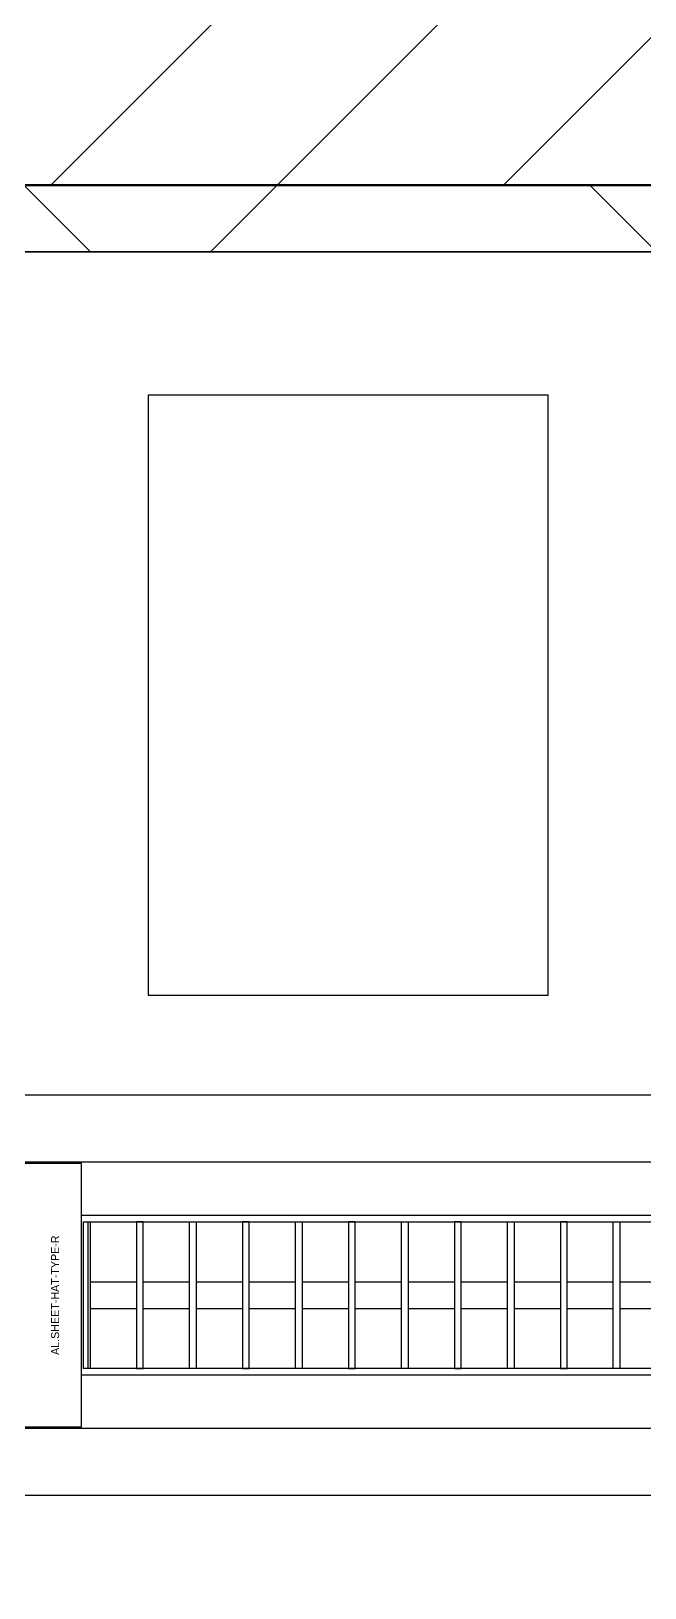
# Model space of a CAD drawing. Header units: millimetres. Extents: x -795739 to -715748, y -34378 to 22353.
# Drawn here: x -782220 to -781760, y 6892 to 8059 of the extents above; entities that cross this region are included whole.
import ezdxf
from ezdxf.enums import TextEntityAlignment as Align
from ezdxf.xclip import XClip

# ---------------------------------------------------------------- set-up
doc = ezdxf.new("R2010")
doc.units = ezdxf.units.MM
doc.header["$XCLIPFRAME"] = 0
for name, color, linetype in [('000 - WIPEOUT', 250, 'Continuous'), ('001 - ASCESSORIES', 251, 'Continuous'), ('008 - LIGHTING', 1, 'Continuous'), ('A04_TUBE SERIES', 2, 'Continuous'), ('A11_ALU.SOLID SHEET', 2, 'Continuous')]:
    doc.layers.add(name, color=color, linetype=linetype)
for name, color, linetype, lineweight in [('A-GLAZ-CURT', 2, 'Continuous', 9), ('A-WALL', 5, 'Continuous', 35), ('A-WALL-FNSH', 2, 'Continuous', 35), ('A-WALL-PATT', 1, 'Continuous', 9)]:
    doc.layers.add(name, color=color, linetype=linetype, lineweight=lineweight)

# ---------------------------------------------------------------- blocks, each defined once
blk = doc.blocks.new('PPLS-PP19_Custom Tile Pattern - Custom Tile Pattern-V73-4282-01 ENLARGED LOWER PLATFORM LEVEL - REFLECTED CEILING PLAN - SHEET 3')
at = {"layer": 'A-GLAZ-CURT'}
for p, q in [((-300, 0), (300, 0)), ((300, 0), (-300, 0)), ((196, 0), (213.3, 0)), ((213.3, 0), (196, 0)), ((230.1, 0), (300, 0)), ((-300, -50), (300, -50)), ((300, -50), (-300, -50))]:
    blk.add_line(p, q, dxfattribs=at)
for points, knots in [([(-300, 0), (-284.7, 0), (-236.6, 0), (-174.6, 0), (-130, 0), (-110.8, 0), (-99.5, 0), (-91.5, 0)], [-5323.127839, -5323.127839, -5323.127839, -5323.127839, -4502.809032, -2700.551212, -1002.059161, -460.363443, 0, 0, 0, 0]), ([(-86.8, 0), (-99.9, 0), (-136.3, 0), (-202.7, 0), (-262.6, 0), (-294.5, 0), (-300, 0)], [-18764.589067, -18764.589067, -18764.589067, -18764.589067, -17136.203329, -15131.813646, -13729.592194, -13439.944408, -13439.944408, -13439.944408, -13439.944408]), ([(-118.8, 0), (-121.9, 0), (-126.3, 0), (-137, 0), (-147.5, 0), (-150, 0), (-150.6, 0)], [-5938.474035, -5938.474035, -5938.474035, -5938.474035, -5700.061948, -5508.838257, -5298.784692, -5196.16478, -5196.16478, -5196.16478, -5196.16478]), ([(-150.3, 0), (-150.1, 0), (-147.7, 0), (-142.6, 0), (-127.3, 0), (-107.3, 0), (-90.4, 0), (-75.3, 0), (-68.4, 0), (-65.1, 0), (-63.6, 0)], [-4948.728362, -4948.728362, -4948.728362, -4948.728362, -4883.323924, -4440.880425, -4054.690705, -3793.097032, -3402.597032, -3144.956779, -3050.982048, -2969.237017, -2969.237017, -2969.237017, -2969.237017]), ([(-26.8, 0), (-27.8, 0), (-36.2, 0), (-53.5, 0), (-78.2, 0), (-110.9, 0), (-130.5, 0), (-147.7, 0), (-149.1, 0)], [-8718.362214, -8718.362214, -8718.362214, -8718.362214, -8532.293389, -8073.216054, -7508.296369, -7004.680444, -6449.282163, -6277.220794, -6277.220794, -6277.220794, -6277.220794]), ([(-86.8, 0), (-91.8, 0), (-104.4, 0), (-122.6, 0), (-139, 0), (-146.1, 0), (-146.9, 0)], [-1668.097632, -1668.097632, -1668.097632, -1668.097632, -1374.161226, -945.742622, -741.901385, -489.130243, -489.130243, -489.130243, -489.130243]), ([(-134.1, 0), (-133.3, 0), (-130.3, 0), (-117.3, 0), (-92, 0), (-74, 0), (-62.7, 0), (-60.4, 0), (-60, 0)], [-7657.439573, -7657.439573, -7657.439573, -7657.439573, -7293.749979, -6839.55839, -6236.997189, -5713.340575, -5140.470607, -5006.787413, -5006.787413, -5006.787413, -5006.787413]), ([(-120.1, 0), (-120.1, 0), (-120.2, 0), (-121.3, 0), (-129.2, 0), (-133.8, 0)], [-2933.992132, -2933.992132, -2933.992132, -2933.992132, -2920.575025, -2840.280255, -2731.647847, -2731.647847, -2731.647847, -2731.647847]), ([(-113.4, 0), (-113.4, 0), (-114, 0), (-119.7, 0), (-125.4, 0), (-127, 0), (-127.4, 0)], [-328.499627, -328.499627, -328.499627, -328.499627, -282.672656, -98.539552, -24.539552, 0, 0, 0, 0]), ([(-126.5, 0), (-122.4, 0), (-108.7, 0), (-86.7, 0), (-63.4, 0), (-54.4, 0), (-48.5, 0), (-30.8, 0), (-18, 0), (8.6, 0), (15, 0), (22.9, 0), (31, 0), (39, 0), (51.2, 0), (58.7, 0), (61.3, 0), (61.5, 0)], [-5231.017328, -5231.017328, -5231.017328, -5231.017328, -4994.692869, -4542.524482, -4008.285538, -3689.699207, -3546.54457, -3315.260113, -2864.387349, -2439.246196, -2084.094819, -1956.422387, -1818.904206, -1645.594513, -1443.202566, -1228.752106, -1120.932285, -1120.932285, -1120.932285, -1120.932285]), ([(-125.2, 0), (-124.9, 0), (-122, 0), (-113, 0), (-100, 0), (-92.5, 0), (-87.9, 0)], [-3362.7396, -3362.7396, -3362.7396, -3362.7396, -3342.215224, -3074.362186, -2902.289527, -2662.16885, -2662.16885, -2662.16885, -2662.16885]), ([(-122.1, 0), (-122, 0), (-121.7, 0), (-121.2, 0), (-120.9, 0)], [-3136.336417, -3136.336417, -3136.336417, -3136.336417, -3110.304437, -3035.164275, -3035.164275, -3035.164275, -3035.164275]), ([(-36.3, 0), (-36.4, 0), (-37.3, 0), (-45, 0), (-46.1, 0), (-60.6, 0), (-81.2, 0), (-99.5, 0), (-114, 0), (-117.3, 0), (-118.8, 0)], [-1855.773136, -1855.773136, -1855.773136, -1855.773136, -1810.870157, -1672.078046, -1405.135169, -1060.00838, -740.068933, -229.489605, -116.330425, 0, 0, 0, 0]), ([(-117.7, 0), (-117.2, 0), (-114.8, 0), (-113.4, 0), (-113.4, 0)], [-821.249067, -821.249067, -821.249067, -821.249067, -394.672656, -330.879064, -330.879064, -330.879064, -330.879064]), ([(-86.8, 0), (-95.1, 0), (-108.2, 0), (-116.6, 0), (-117.6, 0)], [-2107.820698, -2107.820698, -2107.820698, -2107.820698, -1433.981041, -985.49888, -985.49888, -985.49888, -985.49888]), ([(-115.8, 0), (-115, 0), (-110.4, 0), (-96.8, 0), (-71.3, 0), (-42.5, 0), (-12.8, 0), (4.2, 0), (9.6, 0), (10.1, 0), (10.2, 0)], [-5724.064692, -5724.064692, -5724.064692, -5724.064692, -5430.283136, -5103.229623, -4799.173296, -4065.652676, -3589.737505, -3285.047089, -3066.359526, -3044.715262, -3044.715262, -3044.715262, -3044.715262]), ([(-86.8, 0), (-90, 0), (-98.7, 0), (-112, 0), (-114.9, 0), (-115.6, 0)], [-957.920902, -957.920902, -957.920902, -957.920902, -789.402658, -501.969187, -243.577221, -243.577221, -243.577221, -243.577221]), ([(-91.5, 0), (-90.1, 0), (-88.6, 0), (-87, 0), (-86.9, 0)], [-19832.387487, -19832.387487, -19832.387487, -19832.387487, -19753.885894, -19749.064244, -19749.064244, -19749.064244, -19749.064244]), ([(-72.9, 0), (-75.5, 0), (-80.2, 0), (-85.4, 0), (-86.8, 0)], [-19442.345229, -19442.345229, -19442.345229, -19442.345229, -18935.241197, -18766.980307, -18766.980307, -18766.980307, -18766.980307]), ([(-86.8, 0), (-86.1, 0), (-80, 0), (-71.7, 0), (-65.9, 0), (-65.1, 0)], [-2643.28405, -2643.28405, -2643.28405, -2643.28405, -2605.247022, -2322.099534, -2241.8264, -2241.8264, -2241.8264, -2241.8264]), ([(-64, 0), (-64.1, 0), (-72.5, 0), (-80.6, 0), (-86.2, 0)], [-2171.769325, -2171.769325, -2171.769325, -2171.769325, -2007.031671, -1681.3698, -1681.3698, -1681.3698, -1681.3698]), ([(-86.1, 0), (-82.3, 0), (-77.1, 0), (-72.7, 0), (-72.6, 0), (-72.6, 0)], [-19735.532288, -19735.532288, -19735.532288, -19735.532288, -19541.04734, -19478.625389, -19471.062469, -19471.062469, -19471.062469, -19471.062469]), ([(-19, 0), (-21.5, 0), (-28.7, 0), (-40, 0), (-56.2, 0), (-72, 0), (-81.5, 0), (-85.9, 0)], [-2295.863979, -2295.863979, -2295.863979, -2295.863979, -2125.455881, -1792.521578, -1466.981642, -1208.454564, -974.308884, -974.308884, -974.308884, -974.308884]), ([(-36.6, 0), (-36.6, 0), (-40.4, 0), (-44.3, 0), (-59, 0), (-76.5, 0), (-85.1, 0), (-85.8, 0)], [-4069.478503, -4069.478503, -4069.478503, -4069.478503, -3858.647035, -3538.256648, -2842.901703, -2193.204658, -2135.247573, -2135.247573, -2135.247573, -2135.247573]), ([(-29, 0), (-34, 0), (-43.7, 0), (-56.4, 0), (-71.7, 0), (-77.8, 0), (-82.7, 0), (-83.3, 0), (-83.3, 0)], [-2680.714891, -2680.714891, -2680.714891, -2680.714891, -2413.671296, -2161.752162, -2006.592567, -1646.621388, -1424.436217, -1393.971743, -1393.971743, -1393.971743, -1393.971743]), ([(-83.3, 0), (-83.3, 0), (-82.9, 0), (-76.1, 0), (-63, 0), (-48.1, 0), (-36.5, 0), (-33.6, 0), (-29.9, 0), (-28.6, 0)], [-1393.4169, -1393.4169, -1393.4169, -1393.4169, -1353.722004, -1274.333717, -1073.56893, -651.549973, -296.515819, -83.513472, 0, 0, 0, 0]), ([(31.2, 0), (26, 0), (12, 0), (-16.9, 0), (-47.4, 0), (-65.8, 0), (-66.4, 0), (-66.4, 0)], [-4496.803627, -4496.803627, -4496.803627, -4496.803627, -4222.080604, -3745.412743, -2981.410125, -2542.574734, -2498.224237, -2498.224237, -2498.224237, -2498.224237]), ([(-66.4, 0), (-66.4, 0), (-63.6, 0), (-53.6, 0), (-34.4, 0), (-29.8, 0), (-29.2, 0)], [-2493.31794, -2493.31794, -2493.31794, -2493.31794, -2315.303971, -1809.437387, -963.711516, -666.19313, -666.19313, -666.19313, -666.19313]), ([(-63.6, 0), (-61.5, 0), (-57.4, 0), (-54.5, 0), (-45.2, 0), (-40.8, 0), (-40.5, 0), (-40.4, 0)], [-2969.237017, -2969.237017, -2969.237017, -2969.237017, -2851.217951, -2734.127174, -2474.780881, -2410.990208, -2350.645972, -2350.645972, -2350.645972, -2350.645972]), ([(-58.8, 0), (-58.4, 0), (-57.3, 0), (-54.2, 0), (-46.3, 0), (-42.6, 0), (-41.8, 0)], [-4859.52896, -4859.52896, -4859.52896, -4859.52896, -4680.891996, -4469.85053, -4321.566175, -4270.495146, -4270.495146, -4270.495146, -4270.495146]), ([(76.6, 0), (74.8, 0), (67.7, 0), (53.5, 0), (37, 0), (24.1, 0), (12.8, 0), (-2.9, 0), (-20.6, 0), (-32.8, 0), (-44.9, 0), (-51.4, 0), (-51.8, 0)], [-3095.572228, -3095.572228, -3095.572228, -3095.572228, -2950.589685, -2634.532728, -2313.748533, -2106.613311, -1925.670641, -1617.263037, -1290.787923, -1039.307308, -819.71621, -644.910881, -644.910881, -644.910881, -644.910881]), ([(-51.8, 0), (-51.8, 0), (-51.8, 0), (-47.4, 0), (-46, 0), (-40.2, 0), (-36.8, 0)], [-632.814994, -632.814994, -632.814994, -632.814994, -627.965721, -508.377888, -260.442412, 0, 0, 0, 0]), ([(-41.8, 0), (-39.9, 0), (-37.7, 0), (-36.9, 0), (-36.8, 0)], [-4270.495146, -4270.495146, -4270.495146, -4270.495146, -4161.040818, -4106.245333, -4106.245333, -4106.245333, -4106.245333]), ([(-36.8, 0), (-32.4, 0), (-26.4, 0), (-20.1, 0), (-19.1, 0)], [-6191.144455, -6191.144455, -6191.144455, -6191.144455, -5862.463379, -5804.197927, -5804.197927, -5804.197927, -5804.197927]), ([(-36.3, 0), (-36.3, 0), (-34.7, 0), (-28.9, 0), (-27, 0), (-26.5, 0)], [-9150.272121, -9150.272121, -9150.272121, -9150.272121, -9057.163041, -8919.836787, -8834.607043, -8834.607043, -8834.607043, -8834.607043]), ([(30.8, 0), (29.3, 0), (20.1, 0), (3.5, 0), (-16.6, 0), (-34.8, 0), (-36, 0)], [-10462.034656, -10462.034656, -10462.034656, -10462.034656, -10363.088938, -9884.23066, -9424.652049, -9182.880979, -9182.880979, -9182.880979, -9182.880979]), ([(-33.3, 0), (-33.3, 0), (-32.9, 0), (-31.2, 0), (-30.5, 0)], [-2415.024266, -2415.024266, -2415.024266, -2415.024266, -2357.633367, -2323.618664, -2323.618664, -2323.618664, -2323.618664]), ([(-19, 0), (-24.2, 0), (-30.6, 0), (-31.8, 0), (-32, 0)], [-2983.626292, -2983.626292, -2983.626292, -2983.626292, -2698.150104, -2614.070998, -2614.070998, -2614.070998, -2614.070998]), ([(-30.8, 0), (-30.7, 0), (-30, 0), (-23.5, 0), (-15.8, 0), (-15.2, 0)], [-54176.191683, -54176.191683, -54176.191683, -54176.191683, -54157.274271, -53749.15266, -53717.791567, -53717.791567, -53717.791567, -53717.791567]), ([(-30.5, 0), (-27.1, 0), (-17.8, 0), (6, 0), (22.1, 0), (37.4, 0), (43.7, 0), (48, 0), (48.5, 0)], [-2323.618664, -2323.618664, -2323.618664, -2323.618664, -2142.497158, -1716.209403, -1206.526904, -1089.329421, -901.315459, -871.356999, -871.356999, -871.356999, -871.356999]), ([(-20, 0), (-22.2, 0), (-26.2, 0), (-29.5, 0), (-30.2, 0)], [-54749.191828, -54749.191828, -54749.191828, -54749.191828, -54461.685999, -54290.791712, -54290.791712, -54290.791712, -54290.791712]), ([(-29, 0), (-28.7, 0), (-27.4, 0), (-24.5, 0), (-22.6, 0)], [-166.548282, -166.548282, -166.548282, -166.548282, -102.06493, 0, 0, 0, 0]), ([(-28.6, 0), (-26.9, 0), (-20.3, 0), (-11.5, 0), (2.1, 0), (13.2, 0), (21.2, 0), (24.6, 0), (24.7, 0), (24.7, 0)], [-5361.429781, -5361.429781, -5361.429781, -5361.429781, -5261.36855, -5050.479954, -4785.90057, -4596.498881, -4445.288762, -4384.376941, -4376.041937, -4376.041937, -4376.041937, -4376.041937]), ([(-22.6, 0), (-20.3, 0), (-17, 0), (-11.4, 0), (-7.7, 0), (-6.6, 0), (-6.4, 0)], [-56468.192263, -56468.192263, -56468.192263, -56468.192263, -56344.022017, -56303.229861, -56166.290093, -56124.392176, -56124.392176, -56124.392176, -56124.392176]), ([(-19, 0), (-11.4, 0), (10, 0), (43.4, 0), (70.9, 0), (82.1, 0), (83.7, 0)], [-5800.779685, -5800.779685, -5800.779685, -5800.779685, -5340.621928, -4573.028122, -4094.177415, -3869.465285, -3869.465285, -3869.465285, -3869.465285]), ([(8.3, 0), (8.2, 0), (7.2, 0), (0.3, 0), (-10.6, 0), (-17.8, 0), (-18.2, 0)], [-3574.286521, -3574.286521, -3574.286521, -3574.286521, -3526.962355, -3285.499107, -2903.012179, -2879.286364, -2879.286364, -2879.286364, -2879.286364]), ([(9.3, 0), (9.1, 0), (7.6, 0), (2.6, 0), (-8.5, 0), (-15.1, 0), (-18.2, 0)], [-2922.926651, -2922.926651, -2922.926651, -2922.926651, -2882.788014, -2720.818881, -2518.50168, -2313.983599, -2313.983599, -2313.983599, -2313.983599]), ([(70.6, 0), (66.2, 0), (55.8, 0), (39.6, 0), (24.7, 0), (2.8, 0), (-11.9, 0), (-18, 0)], [-4647.237329, -4647.237329, -4647.237329, -4647.237329, -4326.416877, -4098.545751, -3766.694881, -3333.063701, -3001.340775, -3001.340775, -3001.340775, -3001.340775]), ([(-15.2, 0), (-13.1, 0), (7.5, 0), (31.5, 0), (46.5, 0), (48.9, 0)], [-461.142613, -461.142613, -461.142613, -461.142613, -429.606584, -390.253598, -382.965103, -382.965103, -382.965103, -382.965103]), ([(-6.5, 0), (-6.7, 0), (-7.2, 0), (-7.6, 0), (-7.8, 0)], [-56009.792147, -56009.792147, -56009.792147, -56009.792147, -55949.290093, -55895.192118, -55895.192118, -55895.192118, -55895.192118]), ([(-2.6, 0), (-2.5, 0), (-1.2, 0), (4.9, 0), (16, 0), (22.5, 0), (24.5, 0)], [-226.825321, -226.825321, -226.825321, -226.825321, -220.269177, -206.416616, -198.214427, -187.717507, -187.717507, -187.717507, -187.717507]), ([(48.6, 0), (44.3, 0), (33.1, 0), (12, 0), (3.1, 0), (-1.7, 0), (-2.3, 0)], [-320.684075, -320.684075, -320.684075, -320.684075, -307.516438, -285.83788, -246.234814, -234.646884, -234.646884, -234.646884, -234.646884]), ([(24.7, 0), (24.5, 0), (21, 0), (15.5, 0), (10.8, 0), (9.6, 0)], [-4368.572414, -4368.572414, -4368.572414, -4368.572414, -4306.476363, -4080.000647, -3772.857994, -3772.857994, -3772.857994, -3772.857994]), ([(18.2, 0), (19.1, 0), (24.3, 0), (25.7, 0), (26.1, 0)], [-5700.113719, -5700.113719, -5700.113719, -5700.113719, -5554.232259, -5302.431367, -5302.431367, -5302.431367, -5302.431367]), ([(114.4, 0), (114.2, 0), (112.1, 0), (105.4, 0), (92.4, 0), (85.6, 0), (74.4, 0), (62.3, 0), (51.8, 0), (43.8, 0), (29.5, 0), (20.7, 0), (18.9, 0), (18.2, 0)], [-8148.58938, -8148.58938, -8148.58938, -8148.58938, -8105.191388, -7723.759874, -7531.75727, -7135.649961, -6924.452779, -6738.82075, -6548.303034, -6314.283804, -6135.05769, -5972.647715, -5832.674503, -5832.674503, -5832.674503, -5832.674503]), ([(27.4, 0), (27.9, 0), (29.5, 0), (38.1, 0), (53.4, 0), (71.7, 0), (84.8, 0), (86, 0), (92.5, 0), (94.3, 0)], [-5037.309798, -5037.309798, -5037.309798, -5037.309798, -4887.603822, -4705.298446, -4353.683244, -3960.84581, -3759.045785, -3336.541051, -2783.776468, -2783.776468, -2783.776468, -2783.776468]), ([(27.9, 0), (29.1, 0), (33.4, 0), (48.4, 0), (71.9, 0), (97.4, 0), (110.9, 0), (116.1, 0)], [-147.777612, -147.777612, -147.777612, -147.777612, -135.792042, -118.513713, -97.899267, -63.759246, -47.927874, -47.927874, -47.927874, -47.927874]), ([(53.2, 0), (53.1, 0), (52.2, 0), (45, 0), (36.5, 0), (30.8, 0)], [-622.740158, -622.740158, -622.740158, -622.740158, -566.066452, -360.610861, 0, 0, 0, 0]), ([(136.4, 0), (121.7, 0), (86.9, 0), (51.2, 0), (31.2, 0)], [-106.750556, -106.750556, -106.750556, -106.750556, -59.610984, 0, 0, 0, 0]), ([(48.8, 0), (48.2, 0), (45.2, 0), (41.2, 0), (36, 0), (35.5, 0), (35.5, 0)], [-335.78419, -335.78419, -335.78419, -335.78419, -334.000314, -326.15566, -319.318397, -317.489778, -317.489778, -317.489778, -317.489778]), ([(36.3, 0), (37.8, 0), (48.8, 0), (64.8, 0), (95.9, 0), (124.5, 0), (132.4, 0), (134.6, 0)], [-314.598523, -314.598523, -314.598523, -314.598523, -305.899624, -287.17622, -249.500363, -194.761443, -152.241002, -152.241002, -152.241002, -152.241002]), ([(48.9, 0), (60.7, 0), (91.1, 0), (120.6, 0), (138.3, 0), (138.5, 0)], [-382.933547, -382.933547, -382.933547, -382.933547, -346.313304, -291.370682, -290.5735, -290.5735, -290.5735, -290.5735]), ([(103.1, 0), (101.1, 0), (86.3, 0), (67.9, 0), (51.9, 0), (48.9, 0)], [-375.435014, -375.435014, -375.435014, -375.435014, -369.147452, -330.153101, -320.986728, -320.986728, -320.986728, -320.986728]), ([(48.9, 0), (51.1, 0), (58.3, 0), (64.5, 0), (72.7, 0), (75.2, 0), (76, 0), (76.2, 0)], [-864.83895, -864.83895, -864.83895, -864.83895, -753.071572, -495.328968, -421.953223, -334.951786, -290.452333, -290.452333, -290.452333, -290.452333]), ([(116.6, 0), (112.9, 0), (98.4, 0), (76.9, 0), (58.6, 0), (51.3, 0), (49.8, 0)], [-417.916945, -417.916945, -417.916945, -417.916945, -401.860199, -357.622665, -341.267687, -336.738185, -336.738185, -336.738185, -336.738185]), ([(61.5, 0), (61.5, 0), (61.2, 0), (54.6, 0), (53.7, 0), (53.6, 0)], [-1113.311073, -1113.311073, -1113.311073, -1113.311073, -1096.402191, -891.204116, -747.28819, -747.28819, -747.28819, -747.28819]), ([(76.2, 0), (75.6, 0), (73.6, 0), (71, 0), (70.6, 0)], [-193.634889, -193.634889, -193.634889, -193.634889, -31.537676, 0, 0, 0, 0]), ([(94.4, 0), (94.4, 0), (94.6, 0), (99.1, 0), (109, 0), (120.8, 0), (139.9, 0), (163.3, 0), (185.2, 0), (193.6, 0), (194.7, 0), (194.8, 0)], [-2348.345796, -2348.345796, -2348.345796, -2348.345796, -2310.419338, -2233.599744, -2052.234781, -1843.028543, -1530.39897, -1095.004608, -529.74427, -295.064701, -265.121568, -265.121568, -265.121568, -265.121568]), ([(116.7, 0), (115.8, 0), (113.6, 0), (112, 0), (105.7, 0), (105.2, 0), (105.2, 0)], [-9326.010198, -9326.010198, -9326.010198, -9326.010198, -9220.200448, -9012.77275, -8966.157302, -8929.495943, -8929.495943, -8929.495943, -8929.495943]), ([(105.3, 0), (105.5, 0), (111, 0), (112.7, 0), (113.6, 0)], [-8920.561005, -8920.561005, -8920.561005, -8920.561005, -8814.835624, -8577.462505, -8577.462505, -8577.462505, -8577.462505]), ([(168.4, 0), (167.7, 0), (162.5, 0), (148.8, 0), (126.1, 0), (116.8, 0)], [-543.375029, -543.375029, -543.375029, -543.375029, -530.793311, -458.593899, -418.170709, -418.170709, -418.170709, -418.170709]), ([(116.8, 0), (119.5, 0), (123.6, 0), (128.6, 0), (128.9, 0)], [-47.246708, -47.246708, -47.246708, -47.246708, -39.050993, -35.895543, -35.895543, -35.895543, -35.895543]), ([(129, 0), (129, 0), (124.4, 0), (122.4, 0), (118.8, 0), (117.1, 0)], [-35.386604, -35.386604, -35.386604, -35.386604, -31.430235, -22.807238, -15.975958, -15.975958, -15.975958, -15.975958]), ([(157.9, 0), (156.8, 0), (151.7, 0), (143.3, 0), (134, 0), (126.2, 0), (120.8, 0), (118.3, 0), (117.4, 0)], [-10292.955006, -10292.955006, -10292.955006, -10292.955006, -10098.273015, -9847.788484, -9677.714971, -9567.007022, -9453.21225, -9349.434131, -9349.434131, -9349.434131, -9349.434131]), ([(128.6, 0), (128.8, 0), (130.2, 0), (139.3, 0), (152.7, 0), (161.2, 0), (162.2, 0), (162.8, 0)], [-633.326174, -633.326174, -633.326174, -633.326174, -627.736123, -618.981161, -602.094757, -592.980799, -581.414464, -581.414464, -581.414464, -581.414464]), ([(137.1, 0), (136, 0), (133.6, 0), (129.9, 0), (129.1, 0)], [-670.405967, -670.405967, -670.405967, -670.405967, -651.020627, -640.742133, -640.742133, -640.742133, -640.742133]), ([(184.1, 0), (182.7, 0), (178.1, 0), (171, 0), (161.9, 0), (161.3, 0), (158.4, 0), (157.9, 0), (157.8, 0)], [-11236.475882, -11236.475882, -11236.475882, -11236.475882, -11105.624034, -10839.086983, -10768.332124, -10666.779182, -10580.760289, -10550.278881, -10550.278881, -10550.278881, -10550.278881]), ([(183.6, 0), (178.8, 0), (170.1, 0), (159.3, 0), (158.3, 0), (158.3, 0)], [-161.900483, -161.900483, -161.900483, -161.900483, -143.776725, -129.632772, -123.352749, -123.352749, -123.352749, -123.352749]), ([(159.1, 0), (159.1, 0), (160.8, 0), (165.2, 0), (173.4, 0), (180.5, 0), (184.6, 0)], [-115.643202, -115.643202, -115.643202, -115.643202, -114.681583, -87.660824, -65.295536, -47.907369, -47.907369, -47.907369, -47.907369]), ([(162.8, 0), (165.4, 0), (170.9, 0), (172.6, 0), (172.6, 0)], [-111.264224, -111.264224, -111.264224, -111.264224, -56.742688, -19.085662, -19.085662, -19.085662, -19.085662]), ([(247.1, 0), (246.8, 0), (245, 0), (238.3, 0), (226.6, 0), (221.1, 0), (200.3, 0), (183, 0), (174.3, 0), (169.7, 0), (169, 0)], [-9649.085549, -9649.085549, -9649.085549, -9649.085549, -9581.591397, -9406.094246, -9221.510254, -9016.44624, -8717.832359, -8253.978395, -8152.463617, -8069.855175, -8069.855175, -8069.855175, -8069.855175]), ([(215.2, 0), (214.6, 0), (210.5, 0), (204, 0), (187.5, 0), (175.3, 0), (169.5, 0)], [-203.825446, -203.825446, -203.825446, -203.825446, -198.527383, -184.406837, -162.427601, -142.916156, -142.916156, -142.916156, -142.916156]), ([(300, 0), (286.5, 0), (254.2, 0), (213.6, 0), (191.4, 0), (184.7, 0)], [-285.253232, -285.253232, -285.253232, -285.253232, -244.693688, -187.987675, -163.173254, -163.173254, -163.173254, -163.173254]), ([(193.8, 0), (193.3, 0), (191, 0), (187.8, 0), (184.7, 0)], [-11665.349007, -11665.349007, -11665.349007, -11665.349007, -11565.880756, -11256.97114, -11256.97114, -11256.97114, -11256.97114]), ([(185, 0), (187, 0), (194.9, 0), (201.7, 0), (208.8, 0), (213.9, 0), (242, 0), (266.7, 0), (281.7, 0), (291.7, 0), (296.5, 0), (297.9, 0), (298.1, 0)], [-7839.792604, -7839.792604, -7839.792604, -7839.792604, -7784.112253, -7606.717214, -7289.299508, -7042.621073, -6582.165592, -6068.460911, -5766.029927, -5566.724884, -5280.360606, -5199.253518, -5199.253518, -5199.253518, -5199.253518]), ([(185.8, 0), (186.9, 0), (192.6, 0), (208.8, 0), (219.4, 0), (230.1, 0)], [-46.257281, -46.257281, -46.257281, -46.257281, -41.623857, -24.459831, 0, 0, 0, 0]), ([(185.8, 0), (186.9, 0), (192.6, 0), (201.1, 0), (207.5, 0), (214, 0), (215.1, 0)], [-241.308086, -241.308086, -241.308086, -241.308086, -237.955587, -223.92608, -215.862851, -208.75215, -208.75215, -208.75215, -208.75215]), ([(300, 0), (288.2, 0), (262, 0), (230.4, 0), (219.9, 0), (219, 0)], [-12528.858583, -12528.858583, -12528.858583, -12528.858583, -11905.454923, -11162.864862, -10856.732305, -10856.732305, -10856.732305, -10856.732305]), ([(219.9, 0), (220.9, 0), (227.8, 0), (242.1, 0), (246.5, 0), (247, 0)], [-10670.940496, -10670.940496, -10670.940496, -10670.940496, -10511.382485, -9925.173265, -9834.877357, -9834.877357, -9834.877357, -9834.877357]), ([(284.8, 0), (284.8, 0), (285.1, 0), (287.5, 0), (293.6, 0), (297.8, 0), (300, 0)], [-4110.630118, -4110.630118, -4110.630118, -4110.630118, -4053.389046, -3959.664717, -3862.421465, -3746.95702, -3746.95702, -3746.95702, -3746.95702]), ([(297.4, 0), (295.8, 0), (291.6, 0), (285.4, 0), (284.9, 0)], [-4803.172655, -4803.172655, -4803.172655, -4803.172655, -4358.271401, -4143.037883, -4143.037883, -4143.037883, -4143.037883])]:
    blk.add_open_spline(points, degree=3, knots=knots, dxfattribs=at)
for points in [[(-39.8, 0), (-39.1, 0), (-38.1, 0), (-37.4, 0)], [(-19, 0), (-22.3, 0), (-25.6, 0), (-29, 0)], [(-13, 0), (-14.3, 0), (-16.1, 0), (-18.9, 0)], [(24.5, 0), (25.2, 0), (25.7, 0), (26, 0)], [(80.3, 0), (79.6, 0), (78.3, 0), (76.6, 0)], [(84.1, 0), (83.5, 0), (82.4, 0), (81.7, 0)], [(116.7, 0), (112.7, 0), (108, 0), (103.1, 0)], [(168.7, 0), (168.7, 0), (169.8, 0), (171.5, 0)], [(171.5, 0), (174.9, 0), (180, 0), (184.6, 0)], [(172.1, 0), (176.2, 0), (180.4, 0), (184.7, 0)], [(195.1, 0), (194.9, 0), (194.4, 0), (193.8, 0)]]:
    blk.add_open_spline(points, degree=3, dxfattribs=at)
blk = doc.blocks.new('PPLS-PP19_Custom Tile Pattern - Custom Tile Pattern-V74-4282-01 ENLARGED LOWER PLATFORM LEVEL - REFLECTED CEILING PLAN - SHEET 3')
at = {"layer": 'A-GLAZ-CURT'}
for p, q in [((-300, 0), (300, 0)), ((300, 0), (-300, 0)), ((-293.1, 0), (-279.6, 0)), ((-279.6, 0), (-293.1, 0)), ((-279.4, 0), (-275.8, 0)), ((-275.8, 0), (-279.4, 0)), ((-300, -50), (300, -50)), ((300, -50), (-300, -50))]:
    blk.add_line(p, q, dxfattribs=at)
at = {"layer": 'A-GLAZ-CURT', "flags": 128}
for points in [[(-300, 0), (-291.6, 0), (-283.3, 0), (-275.2, 0), (-267.3, 0), (-259.5, 0)], [(-259.7, 0), (-267.5, 0), (-275.5, 0), (-283.6, 0), (-291.7, 0), (-300, 0)]]:
    blk.add_lwpolyline(points, dxfattribs=at)
at = {"layer": 'A-GLAZ-CURT'}
for points, knots in [([(-300, 0), (-284.7, 0), (-252.6, 0), (-225.2, 0), (-211.7, 0)], [-5323.127839, -5323.127839, -5323.127839, -5323.127839, -4502.809032, -3574.247235, -3574.247235, -3574.247235, -3574.247235]), ([(-211.9, 0), (-212.6, 0), (-234.3, 0), (-262.6, 0), (-294.5, 0), (-300, 0)], [-15183.337975, -15183.337975, -15183.337975, -15183.337975, -15131.813646, -13729.592194, -13439.944408, -13439.944408, -13439.944408, -13439.944408]), ([(-144.9, 0), (-147.7, 0), (-147.7, 0), (-158.7, 0), (-174, 0), (-185.6, 0), (-209.8, 0), (-232, 0), (-255.2, 0), (-262.6, 0), (-264.9, 0), (-265.4, 0)], [-2919.378265, -2919.378265, -2919.378265, -2919.378265, -2477.344047, -2237.412286, -2029.680487, -1755.085331, -1400.429864, -858.079193, -543.655514, -208.940337, 0, 0, 0, 0])]:
    blk.add_open_spline(points, degree=3, knots=knots, dxfattribs=at)
blk = doc.blocks.new('*U553')
at = {"layer": 'A-GLAZ-CURT', "rotation": 180}
for name, p in [('PPLS-PP19_Custom Tile Pattern - Custom Tile Pattern-V74-4282-01 ENLARGED LOWER PLATFORM LEVEL - REFLECTED CEILING PLAN - SHEET 3', (-3600, 4315)), ('PPLS-PP19_Custom Tile Pattern - Custom Tile Pattern-V73-4282-01 ENLARGED LOWER PLATFORM LEVEL - REFLECTED CEILING PLAN - SHEET 3', (-3000, 4315))]:
    blk.add_blockref(name, p, dxfattribs=at)
blk = doc.blocks.new('*U666')
at = {"color": 1}
blk.add_wipeout([(600, -60), (-600, -60), (-600, 60), (600, 60)], dxfattribs=at).dxf.layer = '000 - WIPEOUT'
at = {"layer": '001 - ASCESSORIES', "color": 0}
blk.add_lwpolyline([(600, -60), (-600, -60), (-600, 60), (600, 60)], close=True, dxfattribs=at)
at = {"layer": '001 - ASCESSORIES'}
for points in [[(-593.5, -55), (-598.5, -55), (-598.5, 55), (-593.5, 55)], [(595, -55), (-595, -55), (-595, 55), (595, 55)], [(-558.8, -55), (-553.8, -55), (-553.8, 55), (-558.8, 55)], [(-514, -55), (-519, -55), (-519, 55), (-514, 55)], [(-479.3, -55), (-474.3, -55), (-474.3, 55), (-479.3, 55)], [(-434.6, -55), (-439.6, -55), (-439.6, 55), (-434.6, 55)], [(-399.8, -55), (-394.8, -55), (-394.8, 55), (-399.8, 55)], [(-355.1, -55), (-360.1, -55), (-360.1, 55), (-355.1, 55)], [(-320.4, -55), (-315.4, -55), (-315.4, 55), (-320.4, 55)], [(-275.6, -55), (-280.6, -55), (-280.6, 55), (-275.6, 55)], [(-240.9, -55), (-235.9, -55), (-235.9, 55), (-240.9, 55)], [(-196.2, -55), (-201.2, -55), (-201.2, 55), (-196.2, 55)]]:
    blk.add_lwpolyline(points, close=True, dxfattribs=at)
for points in [[(-593.5, 10), (-558.8, 10)], [(-553.8, 10), (-519, 10)], [(-514, 10), (-479.3, 10)], [(-474.3, 10), (-439.6, 10)], [(-434.6, 10), (-399.8, 10)], [(-394.8, 10), (-360.1, 10)], [(-355.1, 10), (-320.4, 10)], [(-315.4, 10), (-280.6, 10)], [(-275.6, 10), (-240.9, 10)], [(-235.9, 10), (-201.2, 10)], [(-196.2, 10), (-161.4, 10)], [(-593.5, -10), (-558.8, -10)], [(-553.8, -10), (-519, -10)], [(-514, -10), (-479.3, -10)], [(-474.3, -10), (-439.6, -10)], [(-434.6, -10), (-399.8, -10)], [(-394.8, -10), (-360.1, -10)], [(-355.1, -10), (-320.4, -10)], [(-315.4, -10), (-280.6, -10)], [(-275.6, -10), (-240.9, -10)], [(-235.9, -10), (-201.2, -10)], [(-196.2, -10), (-161.4, -10)]]:
    blk.add_lwpolyline(points, dxfattribs=at)
blk = doc.blocks.new('*U676')
blk.add_attdef('EXTR.OVL-LENGTH_', (-25, -59.1), '', height=5)
blk.add_wipeout([(-25, 0), (25, 0), (25, 7640), (-25, 7640)]).dxf.layer = '000 - WIPEOUT'
at = {"layer": 'A04_TUBE SERIES', "color": 0}
blk.add_lwpolyline([(-25, 0), (25, 0), (25, 7640), (-25, 7640)], close=True, dxfattribs=at)
blk = doc.blocks.new('*U677')
blk.add_attdef('EXTR.OVL-LENGTH_', (-25, -59.1), '', height=5)
blk.add_wipeout([(-25, 0), (25, 0), (25, 7640), (-25, 7640)]).dxf.layer = '000 - WIPEOUT'
at = {"layer": 'A04_TUBE SERIES', "color": 0}
blk.add_lwpolyline([(-25, 0), (25, 0), (25, 7640), (-25, 7640)], close=True, dxfattribs=at)
blk = doc.blocks.new('*U942')
at = {"color": 3}
blk.add_wipeout([(-225, 2750), (225, 2750), (225, 2450), (-225, 2450)], dxfattribs=at).dxf.layer = '000 - WIPEOUT'
at = {"layer": 'A11_ALU.SOLID SHEET', "color": 0, "linetype": 'ByBlock'}
blk.add_lwpolyline([(-225, 2450), (225, 2450), (225, 2750), (-225, 2750)], close=True, dxfattribs=at)
blk = doc.blocks.new('*U979')
at = {"layer": 'A11_ALU.SOLID SHEET', "color": 0}
blk.add_lwpolyline([(750, -98.8), (750, 98.8), (0, 98.8), (0, -98.8)], close=True, dxfattribs=at)
at = {"layer": 'Defpoints', "color": 250}
blk.add_point((0, 0), dxfattribs=at)
blk.add_text('AL.SHEET-HAT-TYPE-R', height=6, rotation=270, dxfattribs=at).set_placement((15, 0), align=Align.BOTTOM_CENTER)
blk = doc.blocks.new('*U1025')
blk.add_lwpolyline([(-38349, 4315), (-38349, 2757.5), (-41450, 2757.5), (-41450, 4315), (-49246.8, 4315), (-49246.8, 550), (-30509.1, 550), (-30509.1, 4315), (-38349, 4315)])
at = {"layer": 'A11_ALU.SOLID SHEET', "color": 1, "rotation": 180}
blk.add_blockref('*U979', (-37500, 3532.5), dxfattribs=at)
at = {"layer": '008 - LIGHTING'}
blk.add_blockref('*U666', (-36900, 3532.5), dxfattribs=at)
at = {"layer": 'A04_TUBE SERIES', "linetype": 'ByBlock', "rotation": 270}
for name, p in [('*U677', (-38250, 3657.5)), ('*U676', (-38250, 3407.5))]:
    blk.add_blockref(name, p, dxfattribs=at)
at = {"layer": 'A11_ALU.SOLID SHEET', "linetype": 'ByBlock', "rotation": 90}
blk.add_blockref('*U942', (-34700, 3982.5), dxfattribs=at)

msp = doc.modelspace()

# ---------------------------------------------------------------- hatches: boundary and pattern name
at = {"layer": 'A-WALL-PATT', "lineweight": 9}
h = msp.add_hatch(dxfattribs=at)
h.set_pattern_fill('FP_2', color=256, style=0, pattern_type=2)
h.set_pattern_definition([(45, (0, 0), (-84.852814, 84.852814), [])])
h.paths.add_polyline_path([(-767597.4, 7944), (-767597.4, 8144), (-783082.4, 8144), (-783082.4, 7944), (-780382.4, 7944), (-780382.4, 7994), (-779182.4, 7994), (-779182.4, 7944), (-767847.3, 7944)])

# ---------------------------------------------------------------- linework, layer by layer
at = {"layer": 'A-WALL', "color": 7, "lineweight": 70}
for p, q in [((-780382.4, 7944), (-783032.4, 7944)), ((-783032.4, 7944), (-780382.4, 7944))]:
    msp.add_line(p, q, dxfattribs=at)

# ---------------------------------------------------------------- block references
ref = msp.add_blockref('*U1025', (-744682.4, 3579))
XClip(ref).set_block_clipping_path([(-45801.3280238605, -9620.0077451947), (23704.0078937773, 10334.9999958097)])

# ---------------------------------------------------------------- next in the draw order: hatches: boundary and pattern name
at = {"layer": 'A-WALL-PATT', "lineweight": 9}
h = msp.add_hatch(dxfattribs=at)
h.set_pattern_fill('FP_3', color=256, style=0, pattern_type=2)
h.set_pattern_definition([(45, (0, 0), (-212.13203, 212.13203), []), (135, (0, 0), (-212.13203, -212.13203), [])])
h.paths.add_polyline_path([(-774897.3, 7894), (-774897.3, 7944), (-779182.4, 7944), (-779182.4, 7904), (-780238.4, 7904), (-780216, 7894), (-775279.4, 7894)])
h.paths.add_polyline_path([(-780357.4, 7894), (-780326.3, 7894), (-780348.7, 7904), (-780382.4, 7904), (-780382.4, 7944), (-783032.4, 7944), (-783032.4, 7894), (-780382.4, 7894)])

# ---------------------------------------------------------------- next in the draw order: linework, layer by layer
at = {"layer": 'A-WALL-FNSH', "color": 250}
msp.add_line((-780382.4, 7894), (-783032.4, 7894), dxfattribs=at)

# ---------------------------------------------------------------- next in the draw order: block references
msp.add_blockref('*U553', (-778882.4, 3579))

doc.saveas('drawing.dxf')
